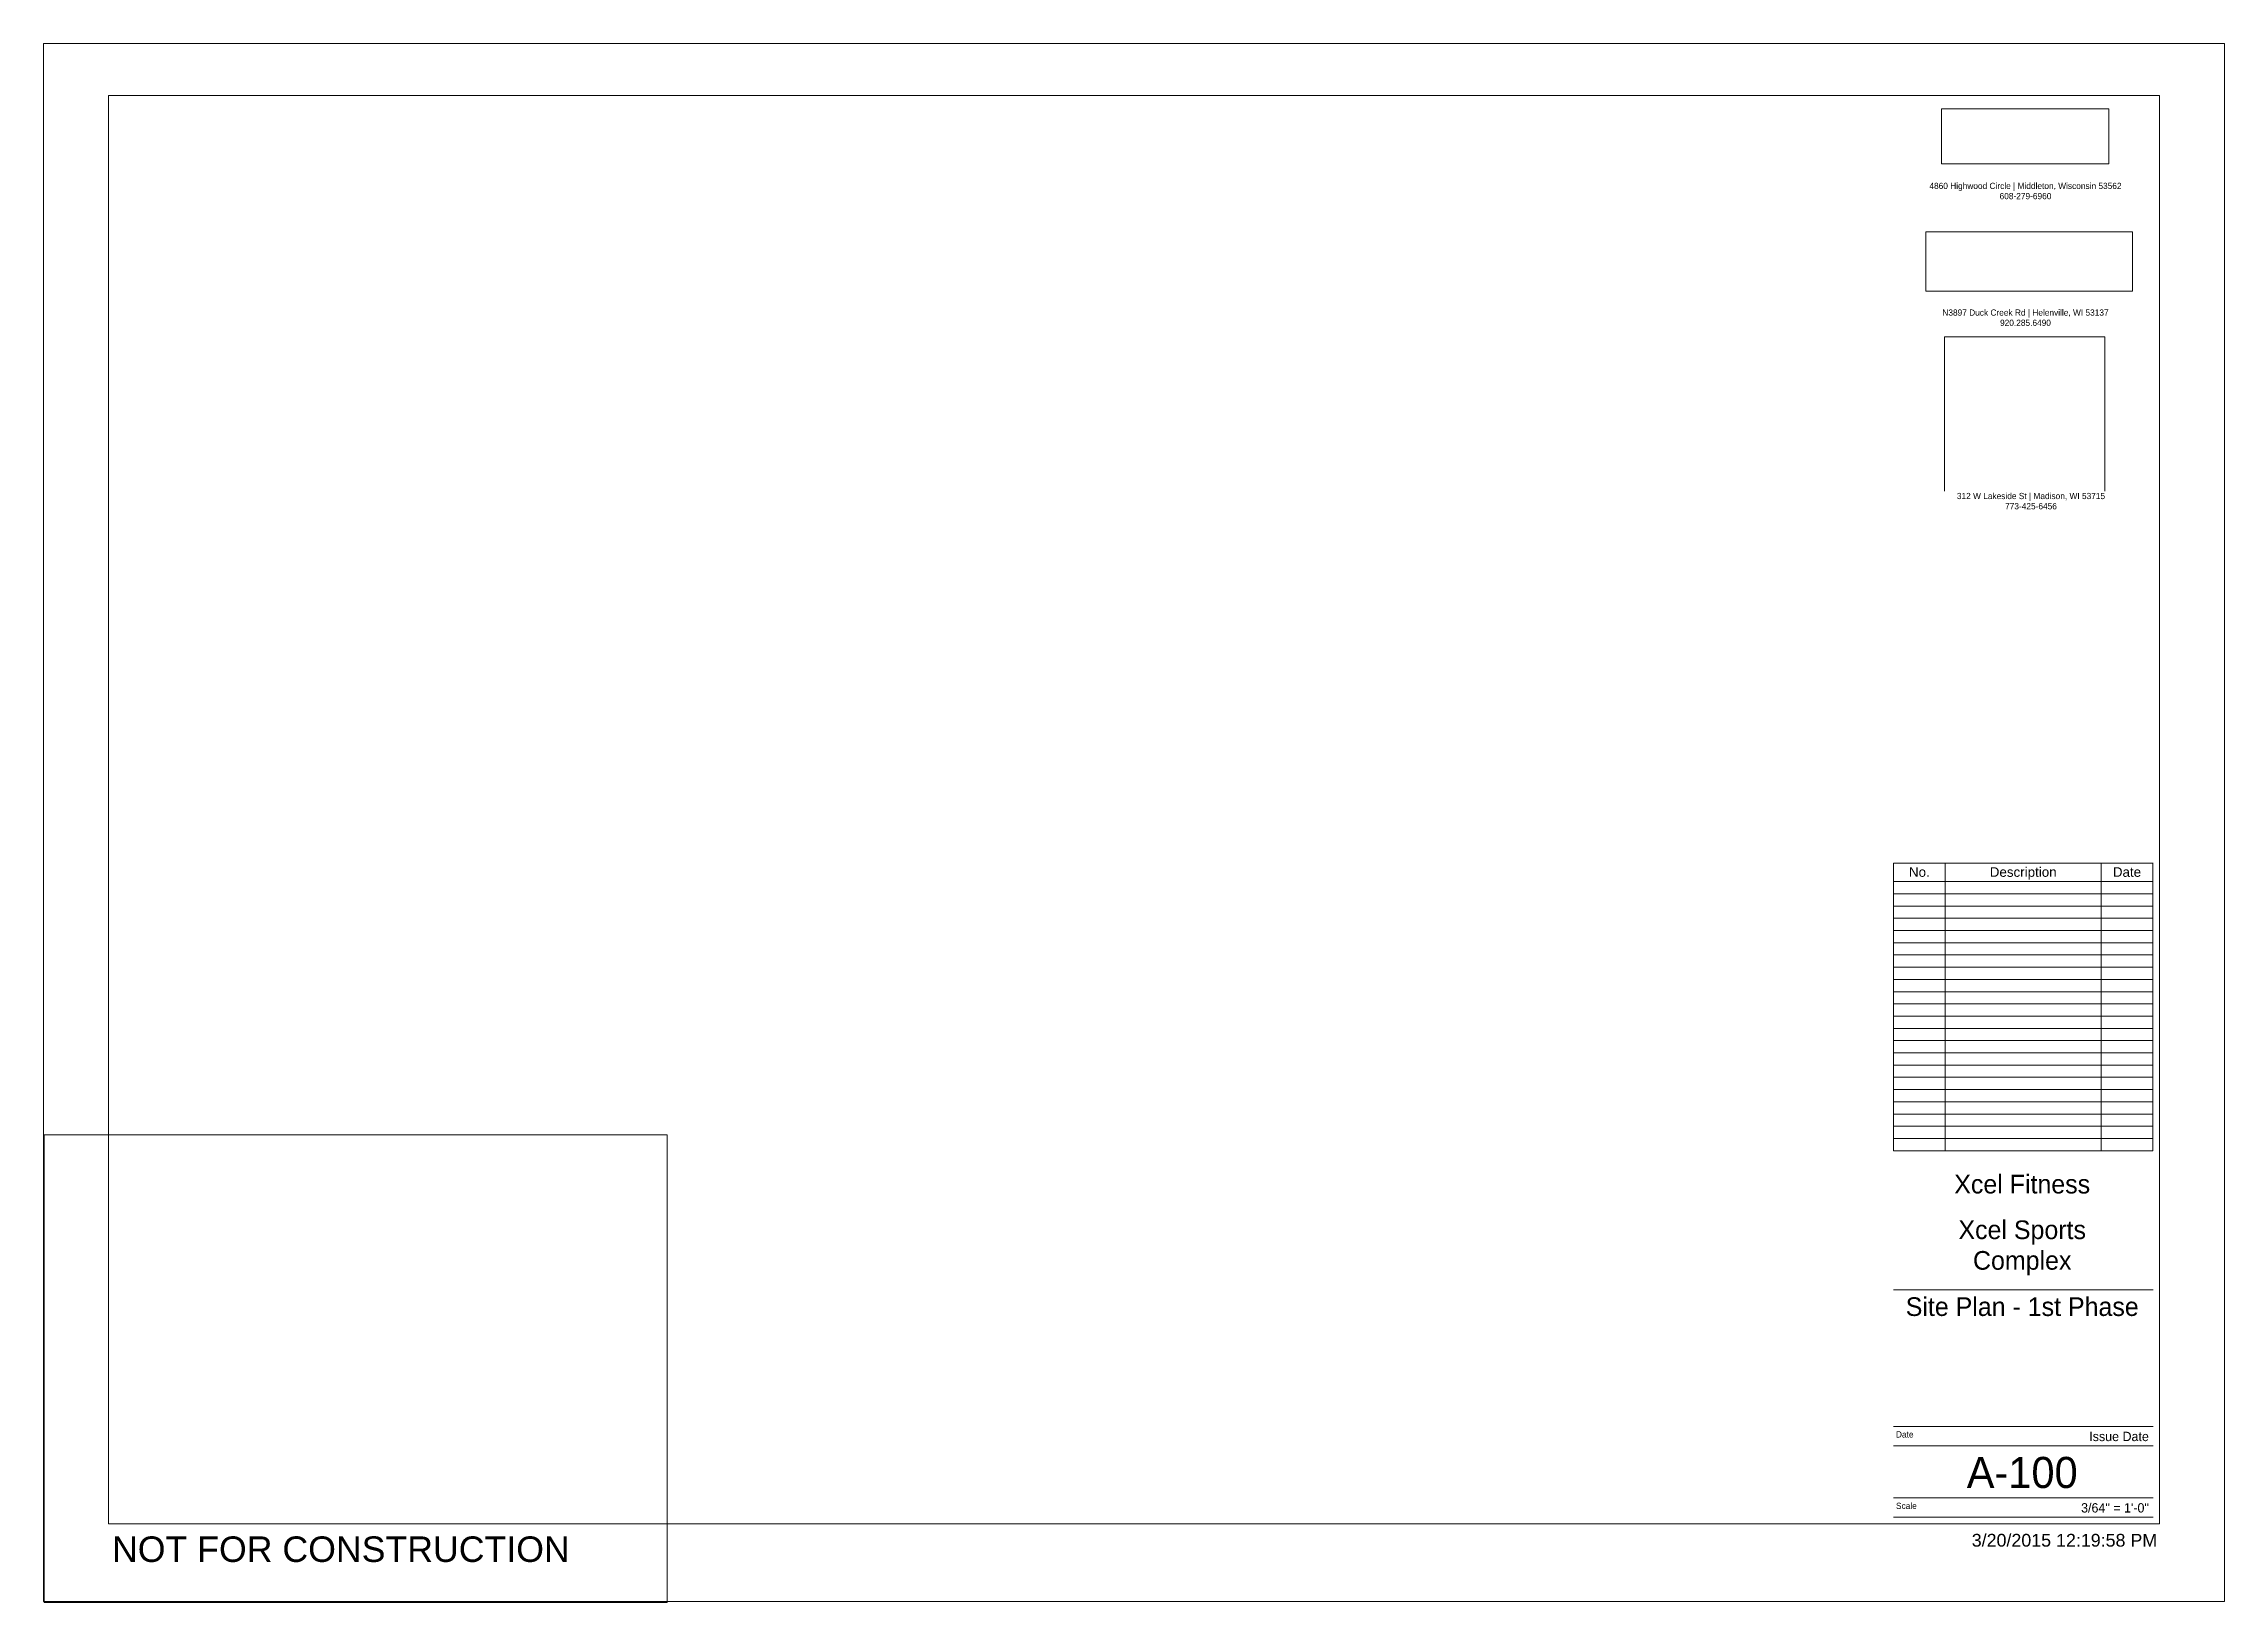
# Paper-space layout 'Layout1' of a CAD drawing. Header units: inches. Extents: x 0 to 42, y 0 to 30.
import ezdxf

# ---------------------------------------------------------------- set-up
doc = ezdxf.new("R2010")
doc.units = ezdxf.units.IN
doc.header["$MEASUREMENT"] = 0
for name, color, linetype, lineweight in [('A-DETL-THIN', 151, 'Continuous', 9), ('G-ANNO-SCHD', 231, 'Continuous', 9), ('G-ANNO-TTLB', 6, 'Continuous', 9), ('G-ANNO-TTLB-MEDM', 33, 'Continuous', 20), ('G-ANNO-TTLB-THIN', 151, 'Continuous', 9)]:
    doc.layers.add(name, color=color, linetype=linetype, lineweight=lineweight)
doc.styles.add('Arial_2', font='arial.ttf', dxfattribs={"height": 0.491766})
doc.styles.add('Arial_3', font='arial.ttf', dxfattribs={"height": 0.245883})
doc.styles.add('Arial_4', font='arial.ttf', dxfattribs={"height": 0.184412})
doc.styles.add('Century Gothic', font='GOTHIC.TTF', dxfattribs={"height": 0.119759})
doc.styles.add('Century Gothic_1', font='GOTHIC.TTF', dxfattribs={"height": 0.179639})
doc.styles.add('Century Gothic_2', font='GOTHIC.TTF', dxfattribs={"height": 0.598797})
doc.styles.add('Century Gothic_3', font='GOTHIC.TTF', dxfattribs={"height": 0.359278})
picture_1 = doc.add_image_def('image1.jpg', size_in_pixel=(232, 76))
picture_2 = doc.add_image_def('image2.jpg', size_in_pixel=(900, 259))
picture_3 = doc.add_image_def('image3.jpg', size_in_pixel=(939, 939))

# ---------------------------------------------------------------- blocks, each defined once
blk = doc.blocks.new('E1 30 x 42 Horizontal - E1 30x42 Horizontal-11829-Site Plan - 1st Phase')
at = {"layer": 'G-ANNO-TTLB-MEDM'}
for p, q in [((1.24, 29.014), (1.24, 1.514)), ((40.74, 29.014), (1.24, 29.014)), ((40.74, 29.014), (40.74, 1.514)), ((40.615, 14.233), (35.615, 14.233)), ((35.615, 6.02), (40.615, 6.02)), ((1.24, 1.514), (40.74, 1.514)), ((40.615, 1.639), (35.615, 1.639))]:
    blk.add_line(p, q, dxfattribs=at)
at = {"layer": 'G-ANNO-TTLB-THIN'}
for p, q in [((-0.01, 30.014), (41.99, 30.014)), ((-0.01, 0.014), (-0.01, 30.014)), ((41.99, 0.014), (41.99, 30.014)), ((35.615, 3.389), (40.615, 3.389)), ((35.615, 3.014), (40.615, 3.014)), ((35.615, 2.014), (40.615, 2.014)), ((-0.01, 0.014), (41.99, 0.014))]:
    blk.add_line(p, q, dxfattribs=at)
at = {"layer": 'G-ANNO-TTLB', "insert": (1.307, 1.27), "char_height": 0.49177, "width": 10.47, "attachment_point": 1, "line_spacing_factor": 0.938532, "style": 'Arial_2'}
blk.add_mtext('NOT FOR CONSTRUCTION', dxfattribs=at)
at = {"layer": 'G-ANNO-TTLB'}
image = blk.add_image(picture_1, insert=(36.542, 27.7), size_in_units=(3.222, 1.056), dxfattribs=at)
image.dxf.flags = 7
image = blk.add_image(picture_2, insert=(36.241, 25.244), size_in_units=(3.98, 1.145), dxfattribs=at)
image.dxf.flags = 7
image = blk.add_image(picture_3, insert=(36.599, 21.275), size_in_units=(3.09, 3.09), dxfattribs=at)
image.dxf.flags = 7
at = {"layer": 'G-ANNO-TTLB', "line_spacing_factor": 0.984117, "style": 'Century Gothic', "bg_fill": 3, "box_fill_scale": 1.25, "bg_fill_color": 0, "bg_fill_transparency": 0}
for s, insert, char_height, width, attachment_point in [('4860 Highwood Circle | Middleton, Wisconsin 53562\\P608-279-6960', (38.159, 27.334), 0.11976, 4.914, 2), ('N3897 Duck Creek Rd | Helenville, WI 53137\\P920.285.6490', (38.159, 24.895), 0.11976, 4.1535, 2), ('312 W Lakeside St | Madison, WI 53715\\P773-425-6456', (38.265, 21.363), 0.11976, 3.666, 2), ('Date', (35.665, 3.294), 0.1198, 0.4725, 1), ('Scale', (35.665, 1.919), 0.1198, 0.5265, 1)]:
    blk.add_mtext(s, dxfattribs=dict(at, insert=insert, char_height=char_height, width=width, attachment_point=attachment_point))

psp = doc.layouts.get("Layout1")

# ---------------------------------------------------------------- viewports
at = {"layer": '0'}
psp.add_viewport(center=(6, 4.5), size=(12, 9), view_center_point=(6, 4.5), view_height=12, dxfattribs=at)

# ---------------------------------------------------------------- next in the draw order: block references
at = {"layer": 'G-ANNO-TTLB'}
psp.add_blockref('E1 30 x 42 Horizontal - E1 30x42 Horizontal-11829-Site Plan - 1st Phase', (0, 0), dxfattribs=at)

# ---------------------------------------------------------------- next in the draw order: linework, layer by layer
at = {"layer": 'A-DETL-THIN'}
for p, q in [((36.615, 14.233), (35.615, 14.233)), ((35.615, 14.233), (35.615, 13.879)), ((40.614, 13.879), (35.615, 13.879)), ((35.615, 13.879), (35.615, 8.697)), ((39.615, 14.233), (36.615, 14.233)), ((36.615, 14.233), (36.615, 13.879)), ((36.615, 13.879), (36.615, 8.697)), ((40.614, 14.233), (39.615, 14.233)), ((39.615, 14.233), (39.615, 13.879)), ((39.615, 13.879), (39.615, 8.697)), ((40.614, 14.233), (40.614, 13.879)), ((40.614, 13.879), (40.614, 8.697)), ((40.614, 13.644), (35.615, 13.644)), ((40.614, 13.408), (35.615, 13.408)), ((40.614, 13.173), (35.615, 13.173)), ((40.614, 12.937), (35.615, 12.937)), ((40.614, 12.702), (35.615, 12.702)), ((40.614, 12.466), (35.615, 12.466)), ((40.614, 12.23), (35.615, 12.23)), ((40.614, 11.995), (35.615, 11.995)), ((40.614, 11.759), (35.615, 11.759)), ((40.614, 11.524), (35.615, 11.524)), ((40.614, 11.288), (35.615, 11.288)), ((40.614, 11.052), (35.615, 11.052)), ((40.614, 10.817), (35.615, 10.817)), ((40.614, 10.581), (35.615, 10.581)), ((40.614, 10.346), (35.615, 10.346)), ((40.614, 10.11), (35.615, 10.11)), ((40.614, 9.875), (35.615, 9.875)), ((40.614, 9.639), (35.615, 9.639)), ((40.614, 9.403), (35.615, 9.403)), ((40.614, 9.168), (35.615, 9.168)), ((40.614, 8.932), (35.615, 8.932)), ((40.614, 8.697), (35.615, 8.697))]:
    psp.add_line(p, q, dxfattribs=at)

# ---------------------------------------------------------------- next in the draw order: texts
at = {"layer": 'G-ANNO-SCHD', "attachment_point": 2, "line_spacing_factor": 0.938532, "style": 'Arial_4'}
for s, insert, char_height, width in [('No.', (36.115, 14.155), 0.1844, 0.477), ('Description', (38.115, 14.155), 0.18441, 1.53225), ('Date', (40.114, 14.155), 0.1844, 0.648)]:
    psp.add_mtext(s, dxfattribs=dict(at, insert=insert, char_height=char_height, width=width))
at = {"layer": 'G-ANNO-TTLB', "line_spacing_factor": 0.984117}
for s, insert, char_height, width, attachment_point, style in [('Xcel Fitness', (38.096, 8.233), 0.35928, 3.213, 2, 'Century Gothic_3'), ('Xcel Sports\\PComplex', (38.096, 7.354), 0.35928, 3.0915, 2, 'Century Gothic_3'), ('Site Plan - 1st Phase', (38.096, 5.874), 0.35928, 5.544, 2, 'Century Gothic_3'), ('Issue Date', (40.535, 3.285), 0.1796, 1.4625, 3, 'Century Gothic_1'), ('A-100', (38.096, 2.801), 0.5988, 2.7, 2, 'Century Gothic_2'), (' 3/64" = 1\'-0"', (40.535, 1.91), 0.17964, 1.7055, 3, 'Century Gothic_1')]:
    psp.add_mtext(s, dxfattribs=dict(at, insert=insert, char_height=char_height, width=width, attachment_point=attachment_point, style=style))
at = {"layer": 'G-ANNO-TTLB', "insert": (40.695, 1.319), "char_height": 0.24588, "width": 4.26, "attachment_point": 3, "line_spacing_factor": 0.938532, "style": 'Arial_3', "bg_fill": 3, "box_fill_scale": 1.25, "bg_fill_color": 0, "bg_fill_transparency": 0}
psp.add_mtext('3/20/2015 12:19:58 PM', dxfattribs=at)

doc.saveas('drawing.dxf')
